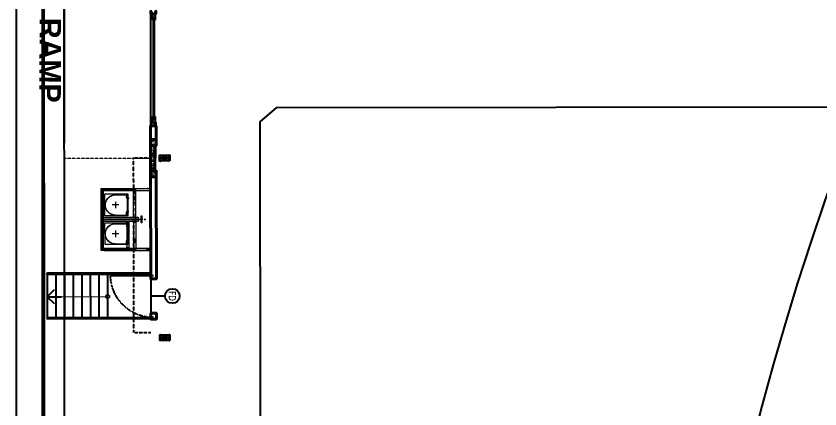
# Model space of a CAD drawing. Header units: feet. Extents: x -99009 to 3252343, y -11094690 to 9035152.
# Drawn here: x 2397815 to 2425784, y -1952810 to -1939134 of the extents above; entities that cross this region are included whole.
import ezdxf

# ---------------------------------------------------------------- set-up
doc = ezdxf.new("R2010")
doc.units = ezdxf.units.FT
for name, pattern in [('CENTER', [2, 1.25, -0.25, 0.25, -0.25]), ('HIDDEN', [0.375, 0.25, -0.125]), ('HIDDEN2', [0.1875, 0.125, -0.0625])]:
    doc.linetypes.add(name, pattern=pattern)
for name, color, linetype in [('1', 1, 'Continuous'), ('DOOR', 5, 'Continuous'), ('HATCH', 252, 'Continuous'), ('TEXT DETAILS', 190, 'Continuous'), ('WALL DIMENSIONS', 40, 'Continuous')]:
    doc.layers.add(name, color=color, linetype=linetype)
for name, color, linetype, lineweight in [('ELEVATION', 2, 'Continuous', 25), ('ELEVATION 1', 254, 'Continuous', 15), ('GANGWAY', 51, 'Continuous', 25), ('RCC', 3, 'Continuous', 40), ('ROAD', 134, 'Continuous', 0), ('WALL', 10, 'Continuous', 40)]:
    doc.layers.add(name, color=color, linetype=linetype, lineweight=lineweight)
doc.styles.add('CALIBRI', font='calibri.ttf', dxfattribs={"width": 0.8})
doc.styles.get("Standard").update_dxf_attribs({"font": 'GOTHICB.TTF'})
doc.dimstyles.new('MERAKI 100', dxfattribs={"dimtxt": 1250, "dimasz": 500, "dimexe": 150, "dimexo": 0, "dimgap": 0, "dimtad": 0, "dimdec": 0, "dimzin": 0, "dimdsep": 46, "dimtxsty": 'CALIBRI', "dimblk": 'OPEN90', "dimcen": 0, "dimclrd": 8, "dimclre": 8, "dimclrt": 256, "dimadec": 0, "dimazin": 0, "dimtfac": 1, "dimtdec": 0, "dimtix": 1, "dimtofl": 0, "dimtmove": 0, "dimatfit": 0, "dimldrblk": 'OPEN90', "dimfxl": 1, "dimtolj": 1, "dimtzin": 0, "dimlwd": -1, "dimlwe": -1, "dimarcsym": 1})

# ---------------------------------------------------------------- blocks, each defined once
blk = doc.blocks.new('CHANNEL')
for points in [[(-50, 100), (0, 100), (0, 0), (-200, 0), (-200, 100), (-150, 100)], [(-129, 50), (-171, 50)], [(-150, 71), (-150, 29)], [(-29, 50), (-71, 50)], [(-50, 71), (-50, 29)]]:
    blk.add_lwpolyline(points)
blk = doc.blocks.new('RS-1')
for points in [[(272528, 232713), (272328, 232713), (272328, 232613), (272528, 232613)], [(275878, 232713), (276078, 232713), (276078, 232613), (275878, 232613)]]:
    blk.add_lwpolyline(points)
blk.add_lwpolyline([(275978, 232688), (275978, 232638), (272428, 232638), (272428, 232688)], close=True)
at = {"layer": 'ELEVATION'}
blk.add_lwpolyline([(272303, 232783), (276103, 232783)], dxfattribs=at)
at = {"layer": 'ELEVATION', "xscale": -1, "rotation": 89.99999999999994}
blk.add_blockref('CHANNEL', (272303, 232583), dxfattribs=at)
at = {"layer": 'ELEVATION', "rotation": 270}
blk.add_blockref('CHANNEL', (276103, 232583), dxfattribs=at)
blk = doc.blocks.new('SL')
at = {"layer": 'ELEVATION 1', "color": 1, "true_color": 0xff0000}
for points in [[(-37.93, 4.95), (-36.32, 4.95)], [(-37.93, 2.5), (-36.32, 2.5)], [(0, -0.13), (0, 0.13)], [(37.85, 4.95), (36.32, 4.95)], [(37.85, 2.5), (36.32, 2.5)], [(0, -1.65), (0, -0.38)], [(0, -2.16), (0, -1.91)], [(0, -4.19), (0, -3.94)], [(0, -5.72), (0, -4.45)], [(0, -6.22), (0, -5.97)], [(0, -7.75), (0, -6.48)], [(0, -8.26), (0, -8)], [(0, -9.78), (0, -8.51)], [(-26.67, -13.17), (-27.52, -13.17)], [(-27.09, -12.74), (-27.09, -13.59)], [(-26.42, -13.17), (-24.98, -13.17)], [(-25.65, -13.84), (-25.65, -12.4)], [(-24.72, -13.17), (-23.88, -13.17)], [(-24.3, -12.74), (-24.3, -13.59)], [(0, -10.29), (0, -10.03)], [(0, -11.81), (0, -10.54)], [(0, -12.32), (0, -12.07)], [(0, -13.84), (0, -12.57)], [(0, -14.35), (0, -14.1)], [(0, -15.88), (0, -14.61)], [(0, -16.38), (0, -16.13)], [(0, -17.91), (0, -16.64)], [(0, -18.42), (0, -18.16)], [(0, -19.85), (0, -18.67)], [(24.72, -13.17), (23.88, -13.17)], [(24.3, -12.74), (24.3, -13.59)], [(24.98, -13.17), (26.42, -13.17)], [(25.65, -13.84), (25.65, -12.4)], [(26.67, -13.17), (27.52, -13.17)], [(27.09, -12.74), (27.09, -13.59)], [(-35.31, -23.58), (-36.83, -23.58)], [(-36.49, -22.23), (-35.64, -22.23)], [(-36.49, -25.02), (-35.64, -25.02)], [(-36.07, -22.65), (-36.07, -21.8)], [(-36.07, -24.34), (-36.07, -22.9)], [(-36.07, -24.6), (-36.07, -25.44)], [(0, -20.36), (0, -20.11)], [(0, -21.89), (0, -20.62)], [(0, -22.39), (0, -22.14)], [(0, -23.92), (0, -22.65)], [(0, -24.43), (0, -24.17)], [(0, -25.95), (0, -24.68)], [(0, -26.46), (0, -26.2)], [(0, -27.98), (0, -26.71)], [(0, -28.49), (0, -28.24)], [(0, -30.01), (0, -28.74)], [(2.96, -22.73), (2.96, -20.11)], [(3.81, -23.24), (3.81, -21.89)], [(33.27, -23.24), (33.27, -22.06)], [(35.31, -23.58), (36.75, -23.58)], [(36.49, -22.23), (35.64, -22.23)], [(36.49, -25.02), (35.64, -25.02)], [(36.07, -22.65), (36.07, -21.8)], [(36.07, -24.34), (36.07, -22.9)], [(36.07, -24.6), (36.07, -25.44)], [(-21.34, -36.28), (-13.55, -36.28)], [(-17.44, -32.39), (-17.44, -40.17)], [(0, -30.52), (0, -30.27)], [(0, -32.05), (0, -30.78)], [(0, -32.55), (0, -32.3)], [(0, -34.08), (0, -32.81)], [(0, -34.59), (0, -34.33)], [(0, -36.11), (0, -34.84)], [(0, -36.62), (0, -36.36)], [(0, -38.14), (0, -36.87)], [(0, -38.65), (0, -38.4)], [(13.46, -36.28), (21.34, -36.28)], [(17.44, -32.39), (17.44, -40.17)], [(-35.31, -41.7), (-36.83, -41.7)], [(-35.31, -46.95), (-36.75, -46.95)], [(-36.75, -46.95), (-36.75, -48.73)], [(-36.49, -40.34), (-35.64, -40.34)], [(-36.49, -43.14), (-35.64, -43.14)], [(-36.07, -40.77), (-36.07, -39.92)], [(-36.07, -42.46), (-36.07, -40.94)], [(-36.07, -42.71), (-36.07, -43.48)], [(-35.31, -46.95), (-35.31, -48.73)], [(0, -40.17), (0, -38.9)], [(0, -40.68), (0, -40.43)], [(0, -42.21), (0, -40.94)], [(0, -42.71), (0, -42.46)], [(0, -44.24), (0, -42.97)], [(0, -44.66), (0, -44.41)], [(0, -46.19), (0, -44.92)], [(0, -46.69), (0, -46.44)], [(0, -48.22), (0, -46.95)], [(0, -48.73), (0, -48.47)], [(35.31, -41.7), (36.75, -41.7)], [(35.48, -46.95), (36.91, -46.95)], [(35.48, -46.95), (35.48, -48.73)], [(36.49, -40.34), (35.64, -40.34)], [(36.49, -43.14), (35.64, -43.14)], [(36.07, -40.77), (36.07, -39.92)], [(36.07, -42.46), (36.07, -40.94)], [(36.07, -42.71), (36.07, -43.48)], [(36.91, -46.95), (36.91, -48.73)], [(-32.51, -52.87), (-32.85, -52.87), (-33.19, -52.87), (-33.53, -52.79), (-33.87, -52.71), (-34.21, -52.54), (-34.54, -52.37), (-34.8, -52.2), (-35.14, -52.03), (-35.39, -51.77), (-35.64, -51.52), (-35.9, -51.27), (-36.07, -51.01), (-36.24, -50.67), (-36.41, -50.42), (-36.49, -50.08), (-36.66, -49.74), (-36.66, -49.4), (-36.75, -49.06), (-36.75, -48.73)], [(-35.31, -48.73), (-36.75, -48.73)], [(-32.51, -51.44), (-32.85, -51.44), (-33.1, -51.35), (-33.36, -51.27), (-33.61, -51.18), (-33.87, -51.1), (-34.12, -50.93), (-34.37, -50.76), (-34.54, -50.5), (-34.71, -50.33), (-34.88, -50.08), (-35.05, -49.83), (-35.14, -49.57), (-35.22, -49.23), (-35.22, -48.98), (-35.31, -48.73)], [(-32.51, -51.44), (-32.51, -52.87)], [(-32.51, -51.44), (-30.82, -51.44)], [(-32.51, -52.87), (-30.82, -52.87)], [(-30.82, -51.44), (-30.82, -52.87)], [(-26.67, -52.11), (-27.52, -52.11)], [(-27.09, -51.77), (-27.09, -52.54)], [(-26.42, -52.11), (-24.98, -52.11)], [(-25.65, -52.87), (-25.65, -51.44)], [(-24.72, -52.11), (-23.88, -52.11)], [(-24.3, -51.77), (-24.3, -52.54)], [(0, -50.25), (0, -48.98)], [(0, -50.76), (0, -50.5)], [(0, -51.94), (0, -51.01)], [(24.72, -52.11), (23.88, -52.11)], [(24.3, -51.77), (24.3, -52.54)], [(24.98, -52.11), (26.42, -52.11)], [(25.65, -52.87), (25.65, -51.44)], [(26.67, -52.11), (27.52, -52.11)], [(27.09, -51.77), (27.09, -52.54)], [(30.99, -51.44), (30.99, -52.87)], [(32.68, -51.44), (30.99, -51.44)], [(32.68, -52.87), (30.99, -52.87)], [(32.68, -51.44), (33.02, -51.44), (33.27, -51.35), (33.53, -51.27), (33.78, -51.18), (34.04, -51.1), (34.29, -50.93), (34.54, -50.76), (34.71, -50.5), (34.88, -50.33), (35.05, -50.08), (35.22, -49.83), (35.31, -49.57), (35.39, -49.23), (35.39, -48.98), (35.48, -48.73)], [(32.68, -52.87), (33.02, -52.87), (33.36, -52.87), (33.7, -52.79), (34.04, -52.71), (34.37, -52.54), (34.71, -52.37), (34.97, -52.2), (35.31, -52.03), (35.56, -51.77), (35.81, -51.52), (36.07, -51.27), (36.24, -51.01), (36.41, -50.67), (36.58, -50.42), (36.66, -50.08), (36.83, -49.74), (36.83, -49.4), (36.91, -49.06), (36.91, -48.73)], [(32.68, -51.44), (32.68, -52.87)], [(35.48, -48.73), (36.91, -48.73)]]:
    blk.add_lwpolyline(points, dxfattribs=at)
at = {"layer": 'ELEVATION 1', "color": 6, "true_color": 0xff00ff}
for points in [[(-37.42, -49.91), (-37.42, 6.14)], [(-37.42, 6.14), (-34.8, 6.14)], [(-34.8, -49.91), (-34.8, 6.14)], [(34.8, -49.91), (34.8, 6.14)], [(37.42, 6.14), (34.8, 6.14)], [(37.42, -49.91), (37.42, 6.14)], [(-2.62, -14.52), (-37.25, -14.52)], [(-2.62, -11.9), (-34.8, -11.9)], [(2.62, -11.9), (34.8, -11.9)], [(2.62, -14.52), (37.25, -14.52)], [(2.96, -20.11), (34.46, -20.11)], [(2.96, -22.73), (34.46, -22.73)], [(34.46, -20.11), (34.46, -22.73)], [(37.25, -53.55), (-37.25, -53.55)], [(34.8, -50.93), (-34.8, -50.93)]]:
    blk.add_lwpolyline(points, dxfattribs=at)
at = {"layer": 'ELEVATION 1', "color": 4, "true_color": 0x00ffff}
for points in [[(-37.25, -49.91), (-37.25, 6.48)], [(37.25, -49.91), (37.25, 6.14)], [(-2.62, -14.35), (-37.25, -14.35)], [(2.62, -14.35), (37.25, -14.35)], [(37.25, -53.3), (-37.25, -53.3)]]:
    blk.add_lwpolyline(points, dxfattribs=at)
at = {"layer": 'ELEVATION 1'}
for points in [[(-37.25, 6.48), (-36.91, 6.48), (-36.91, 0.72), (-37.25, 0.72)], [(37.25, 6.48), (36.83, 6.48), (36.83, 0.72), (37.25, 0.72)], [(-4.4, -5.46), (-4.4, -4.61), (4.32, -4.61), (4.32, -5.46)], [(37.42, -11.9), (37.42, -53.55), (-37.42, -53.55), (-37.42, -11.9)], [(-27.94, -14.01), (-27.94, -12.32), (-23.45, -12.32), (-23.45, -14.01)], [(-27.09, -12.91), (-26.92, -13), (-26.84, -13.17), (-26.92, -13.34), (-27.09, -13.34), (-27.26, -13.34), (-27.26, -13.17), (-27.26, -13)], [(-24.3, -12.91), (-24.47, -13), (-24.47, -13.17), (-24.47, -13.34), (-24.3, -13.34), (-24.13, -13.34), (-24.13, -13.17), (-24.13, -13)], [(23.45, -14.01), (23.45, -12.32), (27.94, -12.32), (27.94, -14.01)], [(24.3, -12.91), (24.47, -13), (24.47, -13.17), (24.47, -13.34), (24.3, -13.34), (24.13, -13.34), (24.05, -13.17), (24.13, -13)], [(27.09, -12.91), (26.92, -13), (26.84, -13.17), (26.92, -13.34), (27.09, -13.34), (27.18, -13.34), (27.26, -13.17), (27.18, -13)], [(-35.22, -25.87), (-36.91, -25.87), (-36.91, -21.29), (-35.22, -21.29)], [(-36.24, -22.23), (-36.24, -22.31), (-36.07, -22.39), (-35.9, -22.31), (-35.9, -22.23), (-35.9, -22.06), (-36.07, -21.97), (-36.24, -22.06)], [(-36.24, -25.02), (-36.24, -24.85), (-36.07, -24.77), (-35.9, -24.85), (-35.9, -25.02), (-35.9, -25.1), (-36.07, -25.19), (-36.24, -25.1)], [(-4.32, -21.38), (-4.32, -48.98), (-30.9, -48.98), (-30.9, -21.38)], [(-26.59, -22.73), (-27.09, -22.73), (-27.09, -22.9), (-26.59, -22.9), (-26.59, -22.73)], [(-7.79, -22.73), (-8.3, -22.73), (-8.3, -22.9), (-7.79, -22.9), (-7.79, -22.73)], [(2.62, -22.65), (2.62, -22.39), (5.08, -22.39), (5.08, -22.65)], [(30.48, -21.38), (30.48, -48.98), (3.98, -48.98), (3.98, -21.38)], [(8.3, -22.73), (7.7, -22.73), (7.7, -22.9), (8.3, -22.9), (8.3, -22.73)], [(27.09, -22.73), (26.59, -22.73), (26.59, -22.9), (27.09, -22.9), (27.09, -22.73)], [(37.25, -22.65), (37.25, -22.39), (32, -22.39), (32, -22.65)], [(35.22, -25.87), (36.91, -25.87), (36.91, -21.29), (35.22, -21.29)], [(36.24, -22.23), (36.24, -22.31), (36.07, -22.39), (35.9, -22.31), (35.81, -22.23), (35.9, -22.06), (36.07, -21.97), (36.24, -22.06)], [(36.24, -25.02), (36.24, -24.85), (36.07, -24.77), (35.9, -24.85), (35.81, -25.02), (35.9, -25.1), (36.07, -25.19), (36.24, -25.1)], [(0, -50.08), (0, -31.88), (0.59, -31.88), (0.59, -50.08)], [(-35.22, -43.98), (-36.91, -43.98), (-36.91, -39.41), (-35.22, -39.41)], [(-36.24, -40.34), (-36.24, -40.43), (-36.07, -40.51), (-35.9, -40.43), (-35.9, -40.34), (-35.9, -40.17), (-36.07, -40.09), (-36.24, -40.17)], [(-36.24, -43.14), (-36.24, -42.97), (-36.07, -42.88), (-35.9, -42.97), (-35.9, -43.14), (-35.9, -43.22), (-36.07, -43.31), (-36.24, -43.22)], [(35.22, -43.98), (36.91, -43.98), (36.91, -39.41), (35.22, -39.41)], [(36.24, -40.34), (36.24, -40.43), (36.07, -40.51), (35.9, -40.43), (35.81, -40.34), (35.9, -40.17), (36.07, -40.09), (36.24, -40.17)], [(36.24, -43.14), (36.24, -42.97), (36.07, -42.88), (35.9, -42.97), (35.81, -43.14), (35.9, -43.22), (36.07, -43.31), (36.24, -43.22)], [(-27.94, -53.04), (-27.94, -51.27), (-23.45, -51.27), (-23.45, -53.04)], [(-27.09, -51.94), (-26.92, -52.03), (-26.84, -52.11), (-26.92, -52.28), (-27.09, -52.37), (-27.26, -52.28), (-27.26, -52.11), (-27.26, -52.03)], [(-24.3, -51.94), (-24.47, -52.03), (-24.47, -52.11), (-24.47, -52.28), (-24.3, -52.37), (-24.13, -52.28), (-24.13, -52.11), (-24.13, -52.03)], [(23.45, -53.04), (23.45, -51.27), (27.94, -51.27), (27.94, -53.04)], [(24.3, -51.94), (24.47, -52.03), (24.47, -52.11), (24.47, -52.28), (24.3, -52.37), (24.13, -52.28), (24.05, -52.11), (24.13, -52.03)], [(27.09, -51.94), (26.92, -52.03), (26.84, -52.11), (26.92, -52.28), (27.09, -52.37), (27.18, -52.28), (27.26, -52.11), (27.18, -52.03)]]:
    blk.add_lwpolyline(points, close=True, dxfattribs=at)
at = {"layer": 'ELEVATION 1', "color": 8, "true_color": 0x808080}
for points in [[(0, 0.3), (0, -0.97)], [(0, -1.23), (0, -1.48)], [(0, -3.26), (0, -3.51)], [(0, -3.77), (0, -5.04)], [(0, -5.29), (0, -5.55)], [(0, -5.8), (0, -7.07)], [(0, -7.32), (0, -7.58)], [(0, -7.83), (0, -9.1)], [(0, -9.36), (0, -9.61)], [(0, -9.86), (0, -11.13)], [(0, -11.39), (0, -11.64)], [(0, -11.9), (0, -13.17)], [(0, -13.42), (0, -13.67)], [(0, -13.93), (0, -15.11)], [(0, -15.37), (0, -15.62)], [(0, -15.88), (0, -17.15)], [(0, -17.4), (0, -17.65)], [(0, -17.91), (0, -19.18)], [(0, -19.43), (0, -19.69)], [(0, -19.94), (0, -21.21)], [(0, -21.46), (0, -21.72)], [(0, -21.97), (0, -23.24)], [(0, -23.5), (0, -23.75)], [(0, -24), (0, -25.27)], [(0, -25.53), (0, -25.78)], [(0, -26.04), (0, -27.31)], [(0, -27.56), (0, -27.81)], [(0, -28.07), (0, -29.34)], [(0, -29.59), (0, -29.85)], [(0, -30.1), (0, -31.37)], [(0, -31.62), (0, -31.88)], [(0, -32.13), (0, -33.4)], [(0, -33.66), (0, -33.91)], [(0, -34.16), (0, -35.43)], [(0, -35.69), (0, -35.94)], [(0, -36.2), (0, -37.47)], [(0, -37.72), (0, -37.97)], [(0, -38.23), (0, -39.5)], [(0, -39.75), (0, -40.01)], [(0, -40.17), (0, -41.44)], [(0, -41.7), (0, -41.95)], [(0, -42.21), (0, -43.48)], [(0, -43.73), (0, -43.98)], [(0, -44.24), (0, -45.51)], [(0, -45.76), (0, -46.02)], [(0, -46.27), (0, -47.54)], [(0, -47.79), (0, -48.05)], [(0, -48.3), (0, -49.57)], [(0, -49.83), (0, -50.08)], [(0, -50.33), (0, -51.6)], [(0, -51.86), (0, -52.11)], [(0, -52.37), (0, -53.64)], [(0, -53.89), (0, -54.14)]]:
    blk.add_lwpolyline(points, dxfattribs=at)
at = {"layer": 'ELEVATION 1', "color": 151, "true_color": 0x7fbfff}
blk.add_lwpolyline([(-2.62, -53.3), (-2.62, -9.1), (2.62, -9.1), (2.62, -53.3)], close=True, dxfattribs=at)
for points in [[(-2.2, -53.3), (-2.2, -9.1)], [(2.2, -53.3), (2.2, -9.1)]]:
    blk.add_lwpolyline(points, dxfattribs=at)
at = {"layer": 'ELEVATION 1', "color": 3, "true_color": 0x00ff00}
for points in [[(37.42, -11.9), (37.42, -53.55), (-37.42, -53.55), (-37.42, -11.9)], [(-26.42, -13.17), (-26.25, -13.67), (-25.65, -13.84), (-25.15, -13.67), (-24.98, -13.17), (-25.15, -12.66), (-25.65, -12.4), (-26.25, -12.66)], [(24.98, -13.17), (25.15, -13.67), (25.65, -13.84), (26.16, -13.67), (26.42, -13.17), (26.16, -12.66), (25.65, -12.4), (25.15, -12.66)], [(-36.07, -24.34), (-35.56, -24.09), (-35.31, -23.58), (-35.56, -23.07), (-36.07, -22.9), (-36.58, -23.07), (-36.83, -23.58), (-36.58, -24.09)], [(36.07, -24.34), (35.56, -24.09), (35.31, -23.58), (35.56, -23.07), (36.07, -22.9), (36.58, -23.07), (36.75, -23.58), (36.58, -24.09)], [(-36.07, -42.46), (-35.56, -42.21), (-35.31, -41.7), (-35.56, -41.19), (-36.07, -40.94), (-36.58, -41.19), (-36.83, -41.7), (-36.58, -42.21)], [(36.07, -42.46), (35.56, -42.21), (35.31, -41.7), (35.56, -41.19), (36.07, -40.94), (36.58, -41.19), (36.75, -41.7), (36.58, -42.21)], [(-26.42, -52.11), (-26.25, -52.71), (-25.65, -52.87), (-25.15, -52.71), (-24.98, -52.11), (-25.15, -51.6), (-25.65, -51.44), (-26.25, -51.6)], [(24.98, -52.11), (25.15, -52.71), (25.65, -52.87), (26.16, -52.71), (26.42, -52.11), (26.16, -51.6), (25.65, -51.44), (25.15, -51.6)]]:
    blk.add_lwpolyline(points, close=True, dxfattribs=at)
at = {"layer": 'ELEVATION 1'}
for points in [[(-37.42, -11.9), (-34.8, -11.9)], [(-34.8, -11.9), (-34.8, -14.35)], [(-31.75, -11.9), (-31.75, -14.52)], [(-23.45, -13.17), (-27.94, -13.17)], [(-27.09, -14.01), (-27.09, -12.32)], [(-24.3, -14.01), (-24.3, -12.32)], [(27.94, -13.17), (23.45, -13.17)], [(24.3, -14.01), (24.3, -12.32)], [(27.09, -14.01), (27.09, -12.32)], [(34.8, -14.35), (34.8, -11.9)], [(-35.22, -22.23), (-36.91, -22.23)], [(-35.22, -25.02), (-36.91, -25.02)], [(-36.07, -21.29), (-36.07, -25.87)], [(-29.8, -36.28), (-29.8, -22.73)], [(-29.8, -22.73), (-25.74, -22.73)], [(-29.63, -36.28), (-29.63, -22.9)], [(-29.63, -22.9), (-25.74, -22.9)], [(-26.84, -21.97), (-26.84, -23.58)], [(-25.74, -22.73), (-25.74, -22.9)], [(-5.08, -22.73), (-9.06, -22.73)], [(-9.06, -22.73), (-9.06, -22.9)], [(-5.25, -22.9), (-9.06, -22.9)], [(-8.04, -21.97), (-8.04, -23.58)], [(-5.25, -36.28), (-5.25, -22.9)], [(-5.08, -36.28), (-5.08, -22.73)], [(5.08, -36.28), (5.08, -22.73)], [(5.08, -22.73), (9.06, -22.73)], [(5.25, -36.28), (5.25, -22.9)], [(5.25, -22.9), (9.06, -22.9)], [(8.04, -21.97), (8.04, -23.58)], [(9.06, -22.73), (9.06, -22.9)], [(29.8, -22.73), (25.74, -22.73)], [(25.74, -22.73), (25.74, -22.9)], [(29.63, -22.9), (25.74, -22.9)], [(26.84, -21.97), (26.84, -23.58)], [(29.63, -36.28), (29.63, -22.9)], [(29.8, -36.28), (29.8, -22.73)], [(35.22, -22.23), (36.91, -22.23)], [(35.22, -25.02), (36.91, -25.02)], [(36.07, -21.29), (36.07, -25.87)], [(-5.08, -36.28), (-5.08, -37.47), (-5.33, -38.74), (-5.59, -39.92), (-6.01, -41.02), (-6.52, -42.12), (-7.11, -43.14), (-7.87, -44.15), (-8.72, -45), (-9.57, -45.85), (-10.58, -46.61), (-11.6, -47.2), (-12.7, -47.71), (-13.8, -48.13), (-14.99, -48.39), (-16.17, -48.56), (-17.44, -48.64), (-18.63, -48.56), (-19.81, -48.39), (-21, -48.13), (-22.18, -47.71), (-23.28, -47.2), (-24.3, -46.61), (-25.23, -45.85), (-26.16, -45), (-27.01, -44.15), (-27.69, -43.14), (-28.36, -42.12), (-28.87, -41.02), (-29.21, -39.92), (-29.55, -38.74), (-29.72, -37.47), (-29.8, -36.28)], [(-5.25, -36.28), (-5.25, -37.47), (-5.5, -38.65), (-5.76, -39.84), (-6.18, -40.94), (-6.69, -42.04), (-7.28, -43.05), (-7.96, -43.98), (-8.81, -44.92), (-9.65, -45.68), (-10.67, -46.44), (-11.68, -47.03), (-12.78, -47.54), (-13.89, -47.96), (-15.07, -48.22), (-16.26, -48.39), (-17.44, -48.47), (-18.63, -48.39), (-19.81, -48.22), (-21, -47.96), (-22.1, -47.54), (-23.2, -47.03), (-24.21, -46.44), (-25.15, -45.68), (-26.08, -44.92), (-26.84, -43.98), (-27.52, -43.05), (-28.19, -42.04), (-28.7, -40.94), (-29.13, -39.84), (-29.38, -38.65), (-29.55, -37.47), (-29.63, -36.28)], [(29.8, -36.28), (29.72, -37.47), (29.55, -38.74), (29.21, -39.92), (28.79, -41.02), (28.28, -42.12), (27.69, -43.14), (26.92, -44.15), (26.16, -45), (25.23, -45.85), (24.3, -46.61), (23.2, -47.2), (22.1, -47.71), (21, -48.13), (19.81, -48.39), (18.63, -48.56), (17.44, -48.64), (16.17, -48.56), (14.99, -48.39), (13.8, -48.13), (12.7, -47.71), (11.6, -47.2), (10.5, -46.61), (9.57, -45.85), (8.64, -45), (7.87, -44.15), (7.11, -43.14), (6.52, -42.12), (6.01, -41.02), (5.59, -39.92), (5.25, -38.74), (5.08, -37.47), (5.08, -36.28)], [(29.63, -36.28), (29.55, -37.47), (29.38, -38.65), (29.04, -39.84), (28.7, -40.94), (28.19, -42.04), (27.52, -43.05), (26.84, -43.98), (25.99, -44.92), (25.15, -45.68), (24.21, -46.44), (23.11, -47.03), (22.1, -47.54), (20.91, -47.96), (19.81, -48.22), (18.63, -48.39), (17.44, -48.47), (16.17, -48.39), (14.99, -48.22), (13.89, -47.96), (12.7, -47.54), (11.68, -47.03), (10.67, -46.44), (9.65, -45.68), (8.81, -44.92), (7.96, -43.98), (7.28, -43.05), (6.69, -42.04), (6.18, -40.94), (5.76, -39.84), (5.42, -38.65), (5.25, -37.47), (5.25, -36.28)], [(-35.22, -40.34), (-36.91, -40.34)], [(-35.22, -43.14), (-36.91, -43.14)], [(-36.07, -39.41), (-36.07, -43.98)], [(35.22, -40.34), (36.91, -40.34)], [(35.22, -43.14), (36.91, -43.14)], [(36.07, -39.41), (36.07, -43.98)], [(-34.8, -53.3), (-34.8, -50.93)], [(-23.45, -52.11), (-27.94, -52.11)], [(-27.09, -53.04), (-27.09, -51.27)], [(-24.3, -53.04), (-24.3, -51.27)], [(27.94, -52.11), (23.45, -52.11)], [(24.3, -53.04), (24.3, -51.27)], [(27.09, -53.04), (27.09, -51.27)], [(34.8, -53.3), (34.8, -50.93)]]:
    blk.add_lwpolyline(points, dxfattribs=at)
at = {"layer": 'ELEVATION 1', "color": 2, "true_color": 0xffff00}
for points in [[(-35.31, -16.21), (-35.48, -15.71), (-35.98, -15.45), (-36.49, -15.71), (-36.75, -16.21), (-36.49, -16.72), (-35.98, -16.89), (-35.48, -16.72)], [(36.91, -16.21), (36.66, -15.71), (36.15, -15.45), (35.64, -15.71), (35.48, -16.21), (35.64, -16.72), (36.15, -16.89), (36.66, -16.72)], [(-35.31, -42.12), (-35.48, -41.61), (-35.98, -41.36), (-36.49, -41.61), (-36.75, -42.12), (-36.49, -42.63), (-35.98, -42.88), (-35.48, -42.63)], [(36.91, -40.26), (36.66, -39.75), (36.15, -39.5), (35.64, -39.75), (35.48, -40.26), (35.64, -40.77), (36.15, -40.94), (36.66, -40.77)], [(-28.11, -52.2), (-28.36, -51.6), (-28.87, -51.44), (-29.38, -51.6), (-29.63, -52.2), (-29.38, -52.71), (-28.87, -52.87), (-28.36, -52.71)], [(-8.47, -52.2), (-8.72, -51.6), (-9.23, -51.44), (-9.74, -51.6), (-9.99, -52.2), (-9.74, -52.71), (-9.23, -52.87), (-8.72, -52.71)], [(11.18, -52.2), (10.92, -51.6), (10.41, -51.44), (9.91, -51.6), (9.65, -52.2), (9.91, -52.71), (10.41, -52.87), (10.92, -52.71)], [(32.85, -52.2), (32.6, -51.6), (32.09, -51.44), (31.58, -51.6), (31.33, -52.2), (31.58, -52.71), (32.09, -52.87), (32.6, -52.71)]]:
    blk.add_lwpolyline(points, close=True, dxfattribs=at)
for points in [[(-36.75, -48.73), (-36.75, -16.21)], [(-35.31, -16.21), (-35.31, -48.73)], [(35.48, -48.13), (35.48, -16.21)], [(36.91, -16.21), (36.91, -48.13)], [(2.96, -22.65), (7.45, -22.65)], [(10.67, -22.65), (17.1, -22.65)], [(20.32, -22.65), (26.75, -22.65)], [(29.97, -22.65), (34.46, -22.65)], [(-35.98, -46.95), (-35.98, -48.73)], [(36.15, -46.95), (36.15, -48.73)], [(-32.51, -52.2), (-32.85, -52.11), (-33.19, -52.11), (-33.44, -52.03), (-33.78, -51.94), (-34.12, -51.77), (-34.37, -51.69), (-34.63, -51.44), (-34.88, -51.27), (-35.14, -51.01), (-35.31, -50.76), (-35.48, -50.5), (-35.64, -50.25), (-35.81, -49.91), (-35.9, -49.66), (-35.98, -49.32), (-35.98, -48.98), (-35.98, -48.73)], [(-32.51, -52.2), (-32.85, -52.11), (-33.19, -52.11), (-33.44, -52.03), (-33.78, -51.94), (-34.12, -51.77), (-34.37, -51.69), (-34.63, -51.44), (-34.88, -51.27), (-35.14, -51.01), (-35.31, -50.76), (-35.48, -50.5), (-35.64, -50.25), (-35.81, -49.91), (-35.9, -49.66), (-35.98, -49.32), (-35.98, -48.98), (-35.98, -48.73)], [(-32.51, -51.44), (32.51, -51.44)], [(-32.51, -52.2), (-30.82, -52.2)], [(32.51, -52.87), (-32.51, -52.87)], [(-2.62, -53.3), (-2.62, -50.93)], [(-2.2, -53.3), (-2.2, -50.93)], [(2.2, -53.3), (2.2, -50.93)], [(2.62, -53.3), (2.62, -50.93)], [(32.68, -52.2), (30.99, -52.2)], [(32.68, -52.2), (33.02, -52.11), (33.36, -52.11), (33.61, -52.03), (33.95, -51.94), (34.29, -51.77), (34.54, -51.6), (34.8, -51.44), (35.05, -51.27), (35.31, -51.01), (35.48, -50.76), (35.64, -50.5), (35.81, -50.25), (35.98, -49.91), (36.07, -49.66), (36.15, -49.32), (36.15, -48.98), (36.15, -48.73)], [(32.68, -52.2), (33.02, -52.11), (33.36, -52.11), (33.61, -52.03), (33.95, -51.94), (34.29, -51.77), (34.54, -51.6), (34.8, -51.44), (35.05, -51.27), (35.31, -51.01), (35.48, -50.76), (35.64, -50.5), (35.81, -50.25), (35.98, -49.91), (36.07, -49.66), (36.15, -49.32), (36.15, -48.98), (36.15, -48.73)]]:
    blk.add_lwpolyline(points, dxfattribs=at)
at = {"layer": 'ELEVATION 1', "color": 61, "true_color": 0xdfff7f}
for points in [[(-35.73, -13.17), (-36.58, -13.17)], [(-36.15, -12.74), (-36.15, -13.59)], [(3.22, -13.17), (4.06, -13.17)], [(3.64, -12.74), (3.64, -13.59)], [(35.73, -13.17), (36.49, -13.17)], [(36.15, -12.74), (36.15, -13.59)], [(-35.73, -52.11), (-36.58, -52.11)], [(-36.15, -51.69), (-36.15, -52.54)], [(3.22, -52.11), (4.06, -52.11)], [(3.64, -51.77), (3.64, -52.54)], [(35.73, -52.11), (36.49, -52.11)], [(36.15, -51.69), (36.15, -52.54)]]:
    blk.add_lwpolyline(points, dxfattribs=at)
for points in [[(-36.15, -12.91), (-36.32, -13), (-36.41, -13.17), (-36.32, -13.34), (-36.15, -13.42), (-35.98, -13.34), (-35.9, -13.17), (-35.98, -13)], [(3.64, -12.91), (3.81, -13), (3.89, -13.17), (3.81, -13.34), (3.64, -13.42), (3.47, -13.34), (3.39, -13.17), (3.47, -13)], [(36.15, -12.91), (36.32, -13), (36.41, -13.17), (36.32, -13.34), (36.15, -13.42), (35.98, -13.34), (35.9, -13.17), (35.98, -13)], [(-36.15, -51.86), (-36.32, -51.94), (-36.41, -52.11), (-36.32, -52.28), (-36.15, -52.37), (-35.98, -52.28), (-35.9, -52.11), (-35.98, -51.94)], [(3.64, -51.94), (3.81, -51.94), (3.89, -52.11), (3.81, -52.37), (3.64, -52.37), (3.47, -52.37), (3.39, -52.11), (3.47, -51.94)], [(36.15, -51.86), (36.32, -51.94), (36.41, -52.11), (36.32, -52.28), (36.15, -52.37), (35.98, -52.28), (35.9, -52.11), (35.98, -51.94)]]:
    blk.add_lwpolyline(points, close=True, dxfattribs=at)
at = {"layer": 'ELEVATION 1', "color": 1, "true_color": 0xff0000}
for points in [[(-26.33, -13.17), (-26.16, -13.59), (-25.65, -13.84), (-25.23, -13.59), (-25.06, -13.17), (-25.23, -12.66), (-25.65, -12.49), (-26.16, -12.66)], [(25.06, -13.17), (25.23, -13.59), (25.65, -13.84), (26.16, -13.59), (26.33, -13.17), (26.16, -12.66), (25.65, -12.49), (25.23, -12.66)], [(-36.07, -24.26), (-35.64, -24.09), (-35.39, -23.58), (-35.64, -23.16), (-36.07, -22.9), (-36.49, -23.16), (-36.75, -23.58), (-36.49, -24.09)], [(36.07, -24.26), (35.56, -24.09), (35.39, -23.58), (35.56, -23.16), (36.07, -22.9), (36.49, -23.16), (36.75, -23.58), (36.49, -24.09)], [(-36.07, -42.38), (-35.64, -42.21), (-35.39, -41.7), (-35.64, -41.28), (-36.07, -41.02), (-36.49, -41.28), (-36.75, -41.7), (-36.49, -42.21)], [(36.07, -42.38), (35.56, -42.21), (35.39, -41.7), (35.56, -41.28), (36.07, -41.02), (36.49, -41.28), (36.75, -41.7), (36.49, -42.21)], [(-26.33, -52.11), (-26.16, -52.62), (-25.65, -52.79), (-25.23, -52.62), (-25.06, -52.11), (-25.23, -51.69), (-25.65, -51.52), (-26.16, -51.69)], [(25.06, -52.11), (25.23, -52.62), (25.65, -52.79), (26.16, -52.62), (26.33, -52.11), (26.16, -51.69), (25.65, -51.52), (25.23, -51.69)]]:
    blk.add_lwpolyline(points, close=True, dxfattribs=at)
at = {"layer": 'ELEVATION 1', "color": 5, "true_color": 0x0000ff}
for points in [[(-28.02, -22.73), (-25.4, -22.73), (-25.4, -20.11), (-25.65, -20.11), (-25.65, -22.48), (-28.02, -22.48)], [(-26.59, -22.48), (-27.09, -22.48), (-27.09, -22.73), (-26.59, -22.73), (-26.59, -22.48)], [(-7.11, -22.73), (-9.74, -22.73), (-9.74, -20.11), (-9.57, -20.11), (-9.57, -22.48), (-7.11, -22.48)], [(-8.64, -22.48), (-8.13, -22.48), (-8.13, -22.73), (-8.64, -22.73), (-8.64, -22.48)], [(6.77, -22.73), (9.4, -22.73), (9.4, -20.11), (9.14, -20.11), (9.14, -22.48), (6.77, -22.48)], [(8.3, -22.48), (7.7, -22.48), (7.7, -22.73), (8.3, -22.73), (8.3, -22.48)], [(27.69, -22.73), (25.06, -22.73), (25.06, -20.11), (25.32, -20.11), (25.32, -22.48), (27.69, -22.48)], [(26.16, -22.48), (26.75, -22.48), (26.75, -22.73), (26.16, -22.73), (26.16, -22.48)]]:
    blk.add_lwpolyline(points, close=True, dxfattribs=at)
for points in [[(-26.84, -21.8), (-26.84, -23.33)], [(-8.64, -20.87), (-26.5, -20.87)], [(-26.5, -21.72), (-26.5, -20.87)], [(-19.47, -21.29), (-26.5, -21.29)], [(-8.64, -21.72), (-26.5, -21.72)], [(-16.93, -21.29), (-18.2, -21.29)], [(-8.64, -21.29), (-15.66, -21.29)], [(-8.64, -21.72), (-8.64, -20.87)], [(-8.38, -21.8), (-8.38, -23.33)], [(8.04, -21.8), (8.04, -23.33)], [(26.16, -20.87), (8.3, -20.87)], [(8.3, -21.72), (8.3, -20.87)], [(15.32, -21.29), (8.3, -21.29)], [(26.16, -21.72), (8.3, -21.72)], [(17.86, -21.29), (16.59, -21.29)], [(26.16, -21.29), (19.13, -21.29)], [(26.16, -21.72), (26.16, -20.87)], [(26.5, -21.8), (26.5, -23.33)]]:
    blk.add_lwpolyline(points, dxfattribs=at)
blk = doc.blocks.new('RCC COLUMN')
at = {"layer": 'ROAD'}
h = blk.add_hatch(dxfattribs=at)
h.set_pattern_fill('AR-CONC', color=252, scale=10)
h.set_pattern_definition([(50, (-23146.816, 205572.735), (71.726018, -6.275213), [7.5, -82.5]), (355, (-23146.82, 205572.735), (-13.875133, 75.219213), [6, -66]), (100.451444, (-23140.84, 205572.21), (57.850885, 68.944), [6.37402, -70.11421]), (46.1842, (-23146.82, 205592.735), (106.724133, -16.551928), [11.25, -123.75]), (96.635635, (-23137.92, 205591.36), (93.466195, 97.41186), [9.561034, -105.171376]), (351.184164, (-23146.82, 205592.73), (93.466195, 97.41186), [9, -99]), (21, (-23136.816, 205587.735), (59.690705, -40.261889), [7.5, -82.5]), (326, (-23136.82, 205587.735), (24.331533, 72.515005), [6, -66]), (71.451445, (-23131.84, 205584.38), (84.022238, 32.253115), [6.37402, -70.11421]), (37.5, (-23146.816, 205572.735), (1.2159855, 33.2893854), [0, -65.2, 0, -67, 0, -66.25]), (7.5, (-23146.816, 205572.735), (26.306954, 39.441171), [0, -38.2, 0, -63.7, 0, -25.25]), (327.5, (-23169.116, 205572.735), (53.3822436, -2.2554872), [0, -25, 0, -78, 0, -103.5]), (317.5, (-23179.116, 205572.735), (58.318617, 10.010498), [0, -32.5, 0, -51.8, 0, -73.5])])
h.paths.add_polyline_path([(-100, -115), (100, -115), (100, 85), (-100, 85)])
at = {"layer": 'RCC'}
blk.add_lwpolyline([(-100, -115), (100, -115), (100, 85), (-100, 85)], close=True, dxfattribs=at)
blk = doc.blocks.new('HALF PARADI')
at = {"layer": 'HATCH'}
h = blk.add_hatch(dxfattribs=at)
h.set_pattern_fill('ANSI31', color=256, scale=100, angle=315)
h.set_pattern_definition([(90, (593294.512, -61495.616), (-12.5, 8e-16), [])])
h.paths.add_polyline_path([(0, -150), (450, -150), (450, -175), (0, -175)])
at = {"layer": 'WALL DIMENSIONS'}
h = blk.add_hatch(dxfattribs=at)
h.set_pattern_fill('AR-CONC', color=252, scale=10, angle=360)
h.set_pattern_definition([(50, (546767.92, -60295.91), (71.726018, -6.2752135), [7.5, -82.5]), (355, (546767.92, -60295.91), (-13.875133, 75.219213), [6, -66]), (100.451444, (546773.9, -60296.43), (57.850885, 68.943999), [6.374019, -70.114211]), (46.1842, (546767.92, -60275.91), (106.724133, -16.551928), [11.25, -123.75]), (96.635635, (546776.82, -60277.29), (93.466195, 97.41186), [9.561034, -105.171376]), (351.184164, (546767.92, -60275.91), (93.466195, 97.41186), [9, -99]), (21, (546777.92, -60280.91), (59.690705, -40.261889), [7.5, -82.5]), (326, (546777.92, -60280.91), (24.331533, 72.5150045), [6, -66]), (71.451445, (546782.9, -60284.266), (84.022238, 32.253115), [6.374019, -70.114211]), (37.5, (546767.923, -60295.91), (1.2159855, 33.2893854), [0, -65.2, 0, -67, 0, -66.25]), (7.5, (546767.923, -60295.91), (26.3069537, 39.4411712), [0, -38.2, 0, -63.7, 0, -25.25]), (327.5, (546745.623, -60295.91), (53.3822436, -2.2554872), [0, -25, 0, -78, 0, -103.5]), (317.5, (546735.623, -60295.91), (58.318617, 10.0104982), [0, -32.5, 0, -51.8, 0, -73.5])])
h.paths.add_polyline_path([(0, 0), (450, 0), (450, -150), (0, -150)])
at = {"layer": 'ELEVATION'}
blk.add_lwpolyline([(0, -150), (450, -150), (450, -175), (0, -175)], dxfattribs=at)
at = {"layer": 'RCC'}
blk.add_lwpolyline([(0, 0), (450, 0), (450, -150), (0, -150)], dxfattribs=at)
at = {"xscale": -1, "rotation": 180}
blk.add_blockref('RCC COLUMN', (550, -115), dxfattribs=at)
blk = doc.blocks.new('DOOR 123')
blk.add_lwpolyline([(-1381, 0), (-1381, 1500, -0.410737)], format="xyb")
at = {"linetype": 'HIDDEN2'}
blk.add_lwpolyline([(-1381, 1499, -0.404482), (69, 0)], format="xyb", dxfattribs=at)
blk = doc.blocks.new('_Open90')
at = {"color": 0, "linetype": 'ByBlock', "lineweight": -2}
for p, q in [((0, 0), (-1, 0)), ((-0.5, 0.5), (0, 0)), ((0, 0), (-0.5, -0.5))]:
    blk.add_line(p, q, dxfattribs=at)
blk = doc.blocks.new('FDEAST')
at = {"layer": 'TEXT DETAILS', "linetype": 'HIDDEN', "ltscale": 0.5}
blk.add_lwpolyline([(0, 500), (0, 0)], dxfattribs=at)
at = {"layer": 'TEXT DETAILS'}
blk.add_circle((0, 753), 253, dxfattribs=at)
at = {"layer": 'TEXT DETAILS', "insert": (0, 753), "char_height": 250, "width": 261.9, "attachment_point": 5, "style": 'CALIBRI'}
blk.add_mtext('FD', dxfattribs=at)
blk = doc.blocks.new('zw$7752')
h = blk.add_hatch(color=256)
h.dxf.hatch_style = 1
h.paths.add_polyline_path([(26, 126), (13, 126, 0.414214), (26, 113)])
h.paths.add_polyline_path([(26, 139), (26, 126), (39, 126, 0.414214)])
h = blk.add_hatch(color=256)
h.dxf.hatch_style = 1
h.paths.add_polyline_path([(26, 26), (13, 26, 0.414214), (26, 13)])
h.paths.add_polyline_path([(26, 39), (26, 26), (39, 26, 0.414214)])
h = blk.add_hatch(color=256)
h.dxf.hatch_style = 1
h.paths.add_polyline_path([(126, 126), (113, 126, 0.414214), (126, 113)])
h.paths.add_polyline_path([(126, 139), (126, 126), (139, 126, 0.414214)])
h = blk.add_hatch(color=256)
h.dxf.hatch_style = 1
h.paths.add_polyline_path([(126, 26), (113, 26, 0.414214), (126, 13)])
h.paths.add_polyline_path([(126, 39), (126, 26), (139, 26, 0.414214)])
at = {"color": 7, "linetype": 'CENTER'}
for p, q in [((0, 126), (52, 126)), ((0, 26), (52, 26)), ((26, 152), (26, 100)), ((26, 52), (26, 0)), ((100, 126), (152, 126)), ((100, 26), (152, 26)), ((126, 152), (126, 100)), ((126, 52), (126, 0))]:
    blk.add_line(p, q, dxfattribs=at)
at = {"color": 7}
for centre in [(26, 126), (26, 26), (126, 126), (126, 26)]:
    blk.add_circle(centre, 13, dxfattribs=at)
for centre in [(26, 126), (26, 26), (126, 126), (126, 26)]:
    blk.add_circle(centre, 13)
blk = doc.blocks.new('BR420G')
at = {"color": 3}
blk.add_lwpolyline([(943611, 476294), (943961, 476294), (943961, 476094), (943611, 476094)], close=True, dxfattribs=at)
at = {"color": 1}
blk.add_lwpolyline([(943629, 476294), (943629, 476094), (943636, 476094), (943636, 476191), (943936, 476191), (943936, 476094), (943943, 476094), (943943, 476294), (943936, 476294), (943936, 476196), (943636, 476196), (943636, 476294)], close=True, dxfattribs=at)
blk.add_blockref('zw$7752', (943710, 476118))
blk = doc.blocks.new('east side ffs')
at = {"layer": 'ELEVATION'}
for points in [[(0, -1500), (-50, -1500), (-50, 0), (0, 0)], [(1500, -3600), (1536, -3600), (1536, 0), (1500, 0)], [(0, -3600), (-50, -3600), (-50, -1500), (0, -1500)]]:
    blk.add_lwpolyline(points, close=True, dxfattribs=at)
for points in [[(0, 0), (1500, 0)], [(-50, 0), (-50, -3600)], [(0, -1500), (1536, -1500)], [(0, -1800), (1500, -1800)], [(0, -2100), (1500, -2100)], [(0, -2400), (1500, -2400)], [(0, -2700), (1500, -2700)], [(0, -3000), (1500, -3000)], [(0, -3300), (1500, -3300)], [(0, -3600), (1500, -3600)]]:
    blk.add_lwpolyline(points, dxfattribs=at)
at = {"layer": 'ELEVATION 1'}
blk.add_circle((768, -1500), 67.1, dxfattribs=at)
blk.add_blockref('FDEAST', (750, 0))
at = {"layer": 'DOOR', "extrusion": (0, 0, -1), "zscale": -1, "rotation": 180.0000000000001}
blk.add_blockref('DOOR 123', (-1431, 100), dxfattribs=at)
at = {"layer": 'ELEVATION 1'}
blk.add_leader([(768, -3600), (768, -1500)], dimstyle='MERAKI 100', override={"dimtxt": 50, "dimasz": 500, "dimgap": 0, "dimtad": 0}, dxfattribs=at)

msp = doc.modelspace()

# ---------------------------------------------------------------- linework, layer by layer
at = {"color": 3}
msp.add_line((2399487.07578, -1937833.64989), (2399493.57295, -1943556.18113), dxfattribs=at)
for points in [[(2398724.85619, -1877329.52607), (2583635.05305, -1877296.08291), (2583788.57818, -2012516.78183), (2398878.38132, -2012550.225)], [(2399418.96967, -1877847.67055), (2530627.71938, -1877471.10847), (2530777.44027, -2009341.13689), (2399568.69056, -2009717.69897)]]:
    msp.add_lwpolyline(points, close=True)
at = {"layer": '1'}
for points in [[(2584697.64013, -2013008.80189), (2584697.64013, -1876419.99009), (2397815.3202, -1876419.99009), (2397815.3202, -2013008.80189)], [(2583788.10415, -2012099.2659), (2583788.10415, -1877329.52607), (2398724.85619, -1877329.52607), (2398724.85619, -2012099.2659)]]:
    msp.add_lwpolyline(points, close=True, dxfattribs=at)
msp.add_arc((2520410.24778, -1978395.99612), 100000, 84.1346387202, 194.3871675539, dxfattribs=at)
at = {"layer": 'ELEVATION', "linetype": 'HIDDEN'}
msp.add_lwpolyline([(2402494.16979, -1944080.15483), (2401894.17017, -1944080.83605), (2401901.06482, -1950153.452), (2402501.06444, -1950152.77078)], dxfattribs=at)
at = {"layer": 'ELEVATION 1', "linetype": 'HIDDEN'}
msp.add_lwpolyline([(2399479.97983, -1931583.73886), (2399494.17172, -1944083.56093), (2402494.16998, -1944080.3247)], dxfattribs=at)
at = {"layer": 'GANGWAY', "color": 141, "lineweight": -3}
msp.add_lwpolyline([(2406330.57044, -1962920.6184), (2406307.73986, -1942812.07332), (2406893.28442, -1942311.40819), (2455411.05414, -1942256.32271), (2455911.6215, -1942755.7547), (2455934.12815, -1962578.98467), (2455434.64017, -1963030.24717), (2406916.87045, -1963085.33265)], close=True, dxfattribs=at)
at = {"layer": 'WALL'}
for points in [[(2402692.89237, -1942954.92848), (2402693.43167, -1943429.93234), (2402493.4318, -1943430.15941), (2402492.8925, -1942955.15555)], [(2402694.90783, -1944730.09305), (2402698.9382, -1948279.92921), (2402498.93833, -1948280.15628), (2402494.90796, -1944730.32012)], [(2402500.30077, -1949480.15551), (2402500.52784, -1949680.15538), (2402700.56866, -1949679.92826), (2402700.34159, -1949479.92839)]]:
    msp.add_lwpolyline(points, close=True, dxfattribs=at)

# ---------------------------------------------------------------- block references
for name, p, rotation in [('BR420G', (3346229.19074, -1466813.81522), 180.0650517140735), ('east side ffs', (2402498.76803, -1948130.15638), 270.0650517140735), ('BR420G', (3346236.28678, -1473063.81119), 180.0650517140735)]:
    msp.add_blockref(name, p, dxfattribs=dict(rotation=rotation))
at = {"xscale": 28.80737468792027, "yscale": 28.80737468792027, "zscale": 28.80737468792027, "rotation": 270.0650517140735}
msp.add_blockref('SL', (2402319.75999, -1946211.25881), dxfattribs=at)
at = {"layer": 'DOOR', "xscale": -1, "rotation": 90.06505171407346}
msp.add_blockref('RS-1', (2634961.71254, -1666487.99629), dxfattribs=at)
at = {"layer": 'RCC', "rotation": 90.06505171407352}
msp.add_blockref('HALF PARADI', (2402494.16979, -1944080.15483), dxfattribs=at)
at = {"layer": 'RCC', "xscale": -1, "rotation": 90.06505171407346}
msp.add_blockref('HALF PARADI', (2402494.16998, -1944080.3247), dxfattribs=at)

# ---------------------------------------------------------------- texts
at = {"insert": (2399373.70213, -1942148.9299), "char_height": 750, "attachment_point": 3, "rotation": 269.816165338}
msp.add_mtext_dynamic_manual_height_columns('RAMP', width=6009.63335, gutter_width=3750, heights=[765.85948], dxfattribs=at)

doc.saveas('drawing.dxf')
